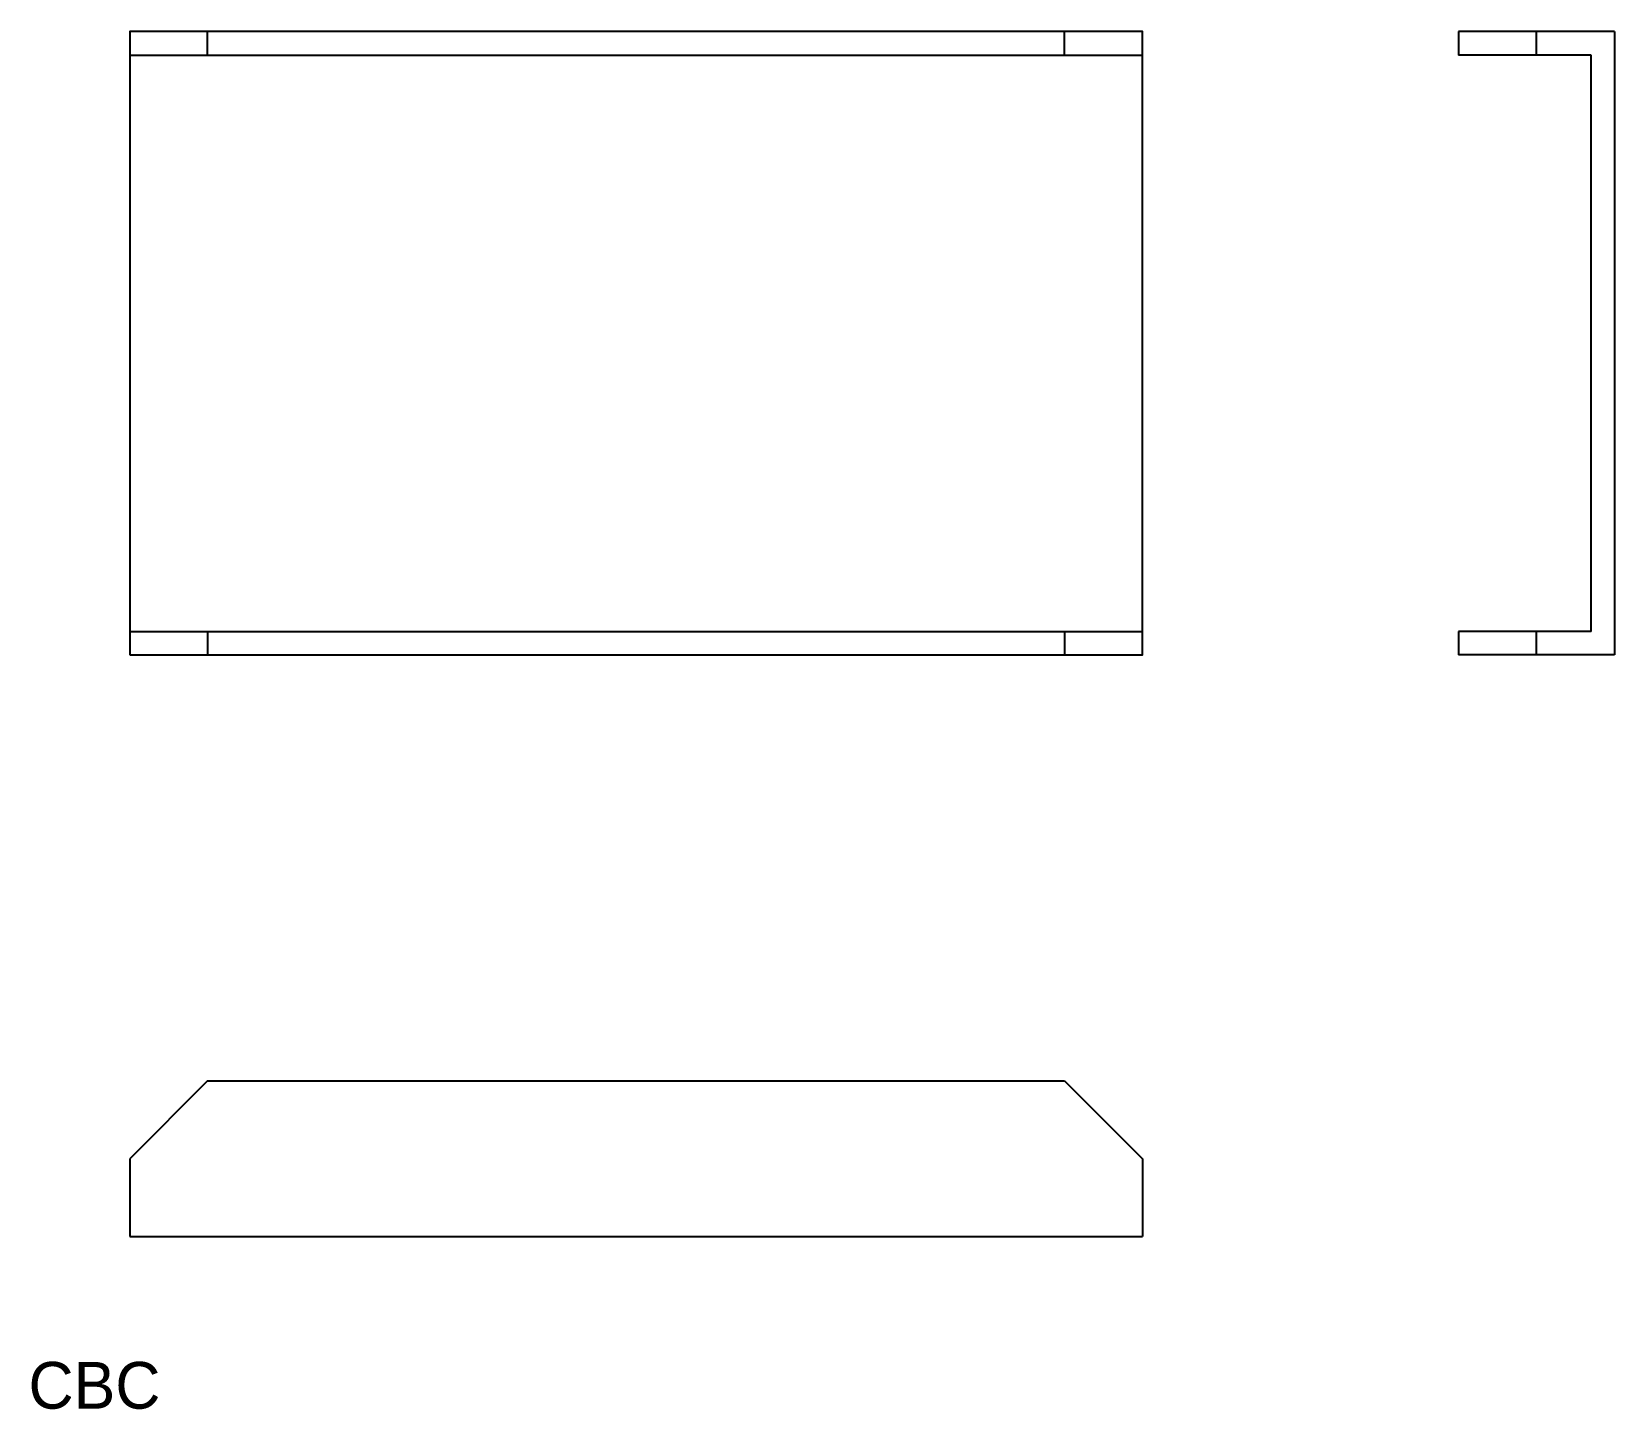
# Model space of a CAD drawing. Extents: x 11 to 215, y 3 to 180.
import ezdxf

# ---------------------------------------------------------------- set-up
doc = ezdxf.new("R2010")
doc.units = 0
doc.layers.get('0').update_dxf_attribs({"linetype": 'CONTINUOUS'})
doc.styles.add('MISUMI', font='txt')

msp = doc.modelspace()

# ---------------------------------------------------------------- linework, layer by layer
at = {"color": 7, "linetype": 'CONTINUOUS'}
for p, q in [((33.98, 177.16), (33.98, 180.16)), ((143.98, 177.16), (143.98, 180.16)), ((214.57, 180.16), (194.57, 180.16)), ((194.57, 180.16), (194.57, 177.16)), ((204.57, 177.16), (204.57, 180.16)), ((214.57, 180.16), (214.57, 100.16)), ((23.98, 177.16), (153.98, 177.16)), ((211.57, 177.16), (194.57, 177.16)), ((211.57, 103.16), (211.57, 177.16)), ((23.98, 103.16), (153.98, 103.16)), ((33.98, 103.16), (33.98, 100.16)), ((143.98, 103.16), (143.98, 100.16)), ((211.57, 103.16), (194.57, 103.16)), ((194.57, 103.16), (194.57, 100.16)), ((204.57, 100.16), (204.57, 103.16)), ((214.57, 100.16), (194.57, 100.16)), ((33.98, 45.49), (23.98, 35.49)), ((33.98, 45.49), (143.98, 45.49)), ((143.98, 45.49), (153.98, 35.49)), ((23.98, 35.49), (23.98, 25.49)), ((153.98, 35.49), (153.98, 25.49)), ((23.98, 25.49), (153.98, 25.49))]:
    msp.add_line(p, q, dxfattribs=at)
msp.add_lwpolyline([(23.98, 100.16), (153.98, 100.16), (153.98, 180.16), (23.98, 180.16)], close=True, dxfattribs=at)

# ---------------------------------------------------------------- texts
at = {"style": 'MISUMI'}
msp.add_text('CBC', height=6, dxfattribs=at).set_placement((10.98, 3.41))

doc.saveas('drawing.dxf')
